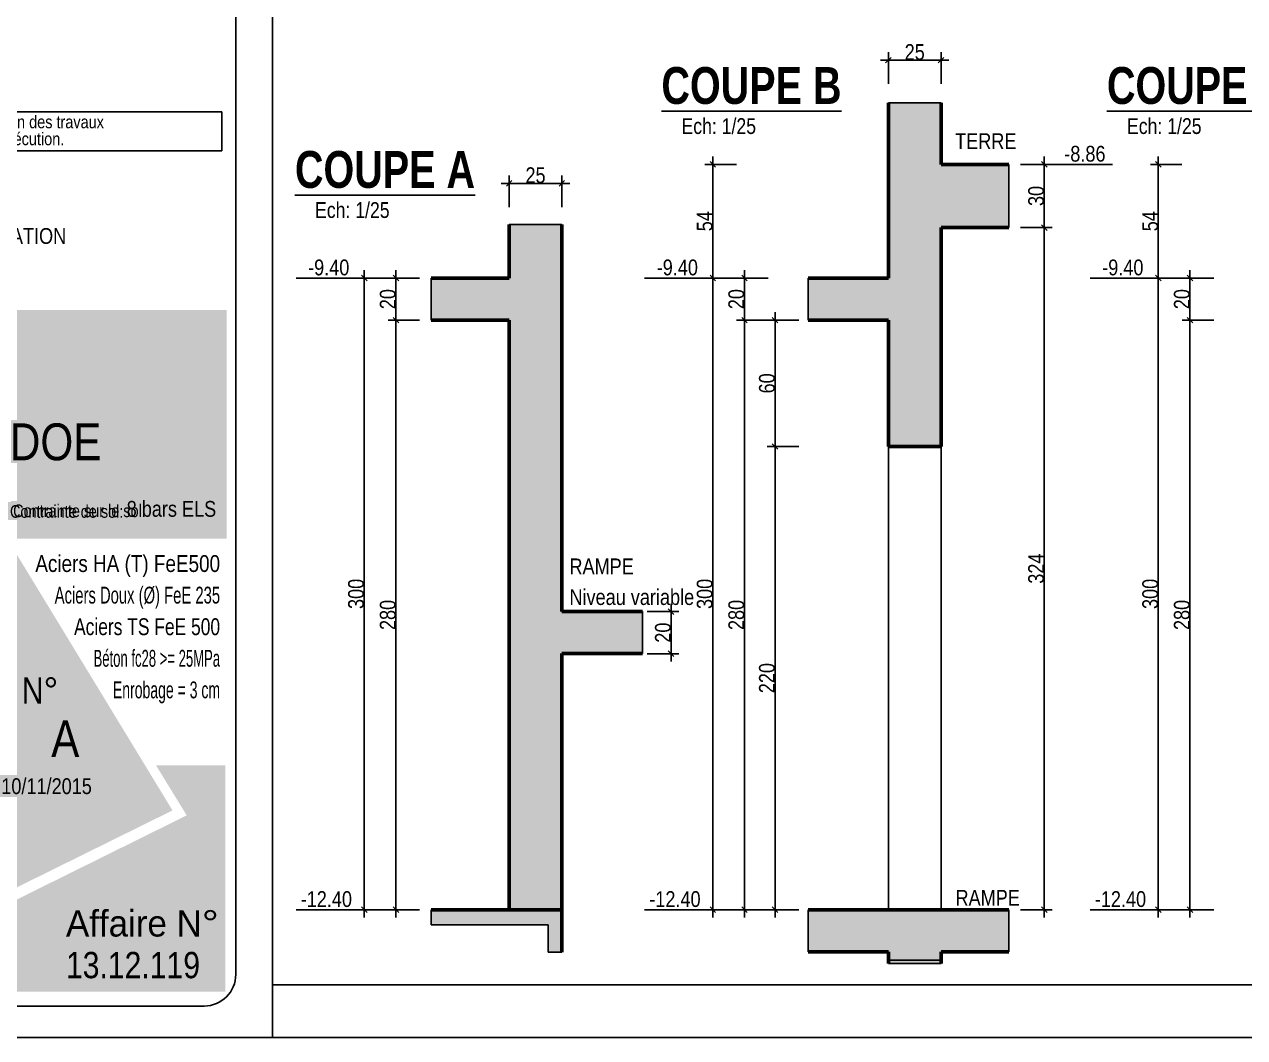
# Model space of a CAD drawing. Header units: millimetres. Extents: x 0 to 22237, y -21919 to -17719.
# Drawn here: x 12364 to 13523, y -21919 to -20957 of the extents above; entities that cross this region are included whole.
import ezdxf
from ezdxf.enums import TextEntityAlignment as Align

# ---------------------------------------------------------------- set-up
doc = ezdxf.new("R2010")
doc.units = ezdxf.units.MM
for name, color, linetype in [('01-Cad  2', 1, 'Continuous'), ('01-cartouche', 7, 'Continuous'), ('01-cartouche-cage A', 7, 'Continuous'), ('01_cote_gen', 4, 'Continuous'), ('01_linteaux', 2, 'Continuous'), ('01_poch_BN', 9, 'Continuous'), ('01_poch_murs', 253, 'Continuous'), ('01_texte', 230, 'Continuous'), ('AA_COTES', 2, 'Continuous')]:
    doc.layers.add(name, color=color, linetype=linetype)
doc.layers.add('01_murs_coup', color=5, linetype='Continuous', lineweight=60)
doc.styles.add('ARIAL NA', font='ARIALN.TTF')
doc.styles.add('cartouche', font='ARIALN.TTF', dxfattribs={"width": 0.01})
doc.styles.add('impact', font='impact.ttf')
doc.styles.add('MATTE_TXT', font='arial.ttf')
doc.styles.add('STYLE2', font='ARIALN.TTF')
doc.styles.add('stylemattecart', font='ARIALN.TTF')
doc.dimstyles.new('JB25', dxfattribs={"dimscale": 0.1, "dimtxt": 150, "dimasz": 15, "dimexe": 0.1, "dimexo": 0.1, "dimgap": 0.09, "dimtad": 1, "dimdec": 1, "dimlfac": 0.5, "dimdsep": 46, "dimtxsty": 'STYLE2', "dimblk1": 'BOND_G', "dimblk2": 'BOND_D', "dimsah": 1, "dimcen": 1.5, "dimdle": 0.01, "dimse1": 1, "dimse2": 1, "dimclrd": 4, "dimclre": 2, "dimclrt": 6, "dimazin": 2, "dimtfac": 2.333333, "dimtdec": 1, "dimtix": 1, "dimtmove": 2, "dimatfit": 3, "dimldrblk": 'BOND_G', "dimfxl": 1, "dimtolj": 1, "dimtzin": 0, "dimarcsym": 0})

# ---------------------------------------------------------------- blocks, each defined once
blk = doc.blocks.new('cartstruc')
at = {"layer": '01-cartouche-cage A', "linetype": 'Continuous'}
h = blk.add_hatch(color=9, dxfattribs=at)
h.dxf.hatch_style = 2
h.paths.add_polyline_path([(-43.6, 691.3), (-1004.8, 691.3), (-1004.8, 473.8), (-347.3, 473.8), (-347.3, 644.1), (-242.5, 473.8), (-43.6, 473.8)])
h.paths.add_polyline_path([(-951, 670.1), (-407.9, 670.1), (-407.9, 498.5), (-951, 498.5)], flags=24)
h.paths.add_polyline_path([(-223.9, 590.8), (-105, 590.8), (-105, 608.8), (-223.9, 608.8)], flags=24)
h.paths.add_polyline_path([(-224.7, 609.7), (-105.7, 609.7), (-105.7, 627.7), (-224.7, 627.7)], flags=24)
h.paths.add_polyline_path([(-226.3, 624.9), (-64.8, 624.9), (-64.8, 652.4), (-226.3, 652.4)], flags=24)
h.paths.add_polyline_path([(-226.3, 646.9), (-85, 646.9), (-85, 674.3), (-226.3, 674.3)], flags=24)
h = blk.add_hatch(color=1, dxfattribs=at)
h.dxf.hatch_style = 2
h.paths.add_polyline_path([(-338.4, 615.7), (-338.4, 95.5), (-95.1, 215.8)])
h.paths.add_polyline_path([(-318.9, 264.4), (-190.8, 265.4), (-191.1, 303.5), (-319.2, 302.5)], flags=24)
h.paths.add_polyline_path([(-326.5, 202.5), (-70.2, 203.9), (-70.5, 265.1), (-326.9, 263.8)], flags=9)
h = blk.add_hatch(color=8, dxfattribs=at)
h.dxf.hatch_style = 2
h.paths.add_polyline_path([(-45, 258.5), (-110.7, 258.5), (-81.6, 211.1), (-347.1, 79.6), (-347.1, 258.5), (-1003.4, 258.5), (-1003.4, 43.7), (-45, 43.7)])
h.paths.add_polyline_path([(-202.1, 89.1), (-60, 89.1), (-60, 127.9), (-202.1, 127.9)], flags=24)
h.paths.add_polyline_path([(-999.3, 201), (-637.8, 201), (-637.8, 47), (-999.3, 47)], flags=24)
h.paths.add_polyline_path([(-978.3, 193.3), (-435, 193.3), (-435, 254.8), (-978.3, 254.8)], flags=24)
h.paths.add_polyline_path([(-559.9, 135.5), (-504.8, 135.5), (-504.8, 166.4), (-559.9, 166.4)], flags=24)
h.paths.add_polyline_path([(-203.2, 50.3), (-56.6, 50.3), (-56.6, 88.6), (-203.2, 88.6)], flags=24)
h.paths.add_polyline_path([(-457.1, 55), (-402.4, 55), (-402.4, 85.9), (-457.1, 85.9)], flags=24)
h.paths.add_polyline_path([(-458.8, 92.7), (-404.1, 92.7), (-404.1, 123.6), (-458.8, 123.6)], flags=24)
h.paths.add_polyline_path([(-557.8, 55.3), (-498.9, 55.3), (-498.9, 86.2), (-557.8, 86.2)], flags=24)
h.paths.add_polyline_path([(-550.6, 93.7), (-498.3, 93.7), (-498.3, 124.6), (-550.6, 124.6)], flags=24)
h.paths.add_polyline_path([(-459.9, 172.5), (-408.3, 172.5), (-408.3, 203.4), (-459.9, 203.4)], flags=24)
h.paths.add_polyline_path([(-547.6, 175), (-500.7, 175), (-500.7, 205.9), (-547.6, 205.9)], flags=24)
h.paths.add_polyline_path([(-562.3, 213.8), (-499.3, 213.8), (-499.3, 244.7), (-562.3, 244.7)], flags=8)
h.paths.add_polyline_path([(-458.6, 213), (-411.3, 213), (-411.3, 243.9), (-458.6, 243.9)], flags=24)
h.paths.add_polyline_path([(-457.7, 133.4), (-405.4, 133.4), (-405.4, 164.4), (-457.7, 164.4)], flags=24)
for p, q in [((0, 1485), (-1050, 1485)), ((-1050, 1485), (-1050, 0)), ((0, 0), (0, 1485)), ((-1050, 0), (0, 0))]:
    blk.add_line(p, q, dxfattribs=at)
at = {"layer": '01-cartouche-cage A', "color": 7, "linetype": 'Continuous'}
for p, q in [((-985, 1452), (-65, 1452)), ((-1015, 60), (-1015, 1422)), ((-35, 1422), (-35, 292.1)), ((-35, 292.1), (-35, 60)), ((-65, 30), (-985, 30))]:
    blk.add_line(p, q, dxfattribs=at)
at = {"layer": '01-cartouche-cage A', "color": 7}
for p, q in [((-1002.2, 879.3), (-48.1, 879.3)), ((-1002.2, 842.3), (-1002.2, 879.3)), ((-48.1, 879.3), (-48.1, 842.3)), ((-48.1, 842.3), (-1002.2, 842.3))]:
    blk.add_line(p, q, dxfattribs=at)
at = {"layer": '01-cartouche-cage A', "color": 8}
for p, q in [((-914.7, 466.6), (-914.7, 263.2)), ((-809.1, 466.6), (-809.1, 263.2)), ((-1003.6, 442.3), (-351, 442.3)), ((-1003.6, 414.4), (-351, 414.4)), ((-1003.6, 383.3), (-351, 383.3)), ((-1003.6, 352.2), (-351, 352.2)), ((-1003.6, 321.1), (-351, 321.1)), ((-1003.6, 290), (-351, 290))]:
    blk.add_line(p, q, dxfattribs=at)
at = {"layer": '01-cartouche-cage A', "color": 7, "linetype": 'Continuous'}
for centre, start, end in [((-985, 1422), 90, 180), ((-65, 1422), 0, 90), ((-985, 60), 180, 270), ((-65, 60), 270, 0)]:
    blk.add_arc(centre, 30, start, end, dxfattribs=at)
at = {"layer": '01-cartouche-cage A', "color": 7, "style": 'stylemattecart'}
for s, p in [('Les entreprises réalisant les travaux devront tenir compte des derniers plans architecte lors de la réalisation des travaux', (-525.1, 869.8)), ("Les plans du be MATTE ne doivent servir qu'au corps d'état concerné et doivent être des plans d'exécution.", (-525.1, 853.7))]:
    blk.add_text(s, height=12, dxfattribs=at).set_placement(p, align=Align.MIDDLE_CENTER)
at = {"layer": '01-cartouche-cage A', "color": 8, "style": 'cartouche'}
for s, p in [('ARCHITECTE(S):', (-1002.2, 807.7)), ('MO DELEGUE:', (-525.1, 807.7)), ('BET STRUCTURE:', (-1002.2, 780.9)), ('MOE:', (-525.1, 780.9)), ('BET FLUIDES:', (-1002.2, 753.9)), ('CSPS:', (-525.1, 753.9)), ('ECONOMISTE:', (-1002.2, 727.1)), ('OPC:', (-525.1, 727.1)), ('BUREAU DE CONTROLE:', (-1002.2, 700.3)), ('ENTREPRISE(S):', (-525.1, 700.3))]:
    blk.add_text(s, height=12, dxfattribs=at).set_placement(p)
at = {"layer": '01-cartouche-cage A', "color": 7, "style": 'stylemattecart'}
for s, height, p in [('Contrainte de sol:', 12, (-249.5, 493.8)), ('Contrainte sur le sol:', 12, (-246.5, 494.4)), ('Dessiné par :', 15, (-558.6, 137)), ('119 BOULEVARD STALINGRAD 69100 VILLEURBANNE', 12, (-995.8, 103.8)), ('Contrôlé par :', 15, (-558.6, 108.9)), ('Echelle         :', 15, (-558.6, 80.8)), ('Tél. 04 72 44  02 87  Fax 04 72 44 26 59', 12, (-942.6, 78.4)), ('E-mail : bet@matte.fr', 12, (-884.2, 55.6))]:
    blk.add_text(s, height=height, dxfattribs=at).set_placement(p)
for s, height, width, p, p2 in [('INDICE', 16, 0.941138, (-988.7, 451.3), (-930.3, 451.3)), ('DATE', 16, 0.922192, (-883.4, 452), (-838.3, 452)), ('MODIFICATIONS', 16, 0.943218, (-674.7, 452.8), (-537.3, 452.8)), ('Aciers HA (T) FeE500', 16, 0.978863, (-225.4, 442.3), (-49.9, 442.3)), ('Aciers Doux (Ø) FeE 235', 16, 0.76709, (-207, 412.3), (-49.9, 412.3)), ('Aciers TS FeE 500', 16, 0.901377, (-188.6, 382.3), (-49.9, 382.3)), ('Béton fc28 >= 25MPa', 16, 0.678142, (-170.1, 352.3), (-49.9, 352.3)), ('Enrobage = 3 cm', 16, 0.726904, (-151.7, 322.3), (-49.9, 322.3)), ('Affaire N°', 25, 1.15762, (-196.3, 96), (-51.1, 96))]:
    blk.add_text(s, height=height, dxfattribs=dict(at, width=width)).set_placement(p, p2, align=Align.FIT)
at = {"layer": '01-cartouche-cage A', "color": 255, "style": 'stylemattecart'}
for s, height, p in [('PLAN N°', 25, (-321, 317.2)), ('DATE :', 15, (-321, 231.2)), ("BUREAU D'ÉTUDES", 20, (-926.6, 170.9)), ('STRUCTURES ET FLUIDES', 20, (-966.1, 137.2))]:
    blk.add_text(s, height=height, dxfattribs=at).set_placement(p)
at = {"layer": '01-cartouche-cage A', "color": 255, "style": 'stylemattecart', "width": 1.812358}
blk.add_text('MATTÉ', height=41, dxfattribs=at).set_placement((-968, 203.6), (-679.6, 203.6), align=Align.FIT)
at = {"layer": '01-cartouche-cage A', "color": 7, "style": 'stylemattecart'}
for tag, height, p in [('NOMCLIENT', 30, (-525, 1399.6)), ('ADRESSE1CLIENT', 25, (-525, 1326.7)), ('ADRESSE2CLIENT', 25, (-525, 1283.9)), ('NOMAFFAIRE1', 45, (-525.1, 1189.8)), ('NOMAFFAIRE2', 45, (-525.1, 1110.4)), ('NOMAFFAIRE3', 45, (-525.1, 1031.7)), ('ADRESSE1AFFAIRE', 20, (-525.1, 943.3)), ('ADRESSE2AFFAIRE', 20, (-525.1, 909.2)), ('INDICE-A', 15, (-959.1, 428.4)), ('DATE-A', 15, (-861.9, 428.4)), ('INDICE-B', 15, (-959.1, 400.5)), ('DATE-B', 15, (-861.9, 400.5)), ('INDICE-C', 15, (-959.1, 369.4)), ('DATE-C', 15, (-861.9, 369.4)), ('INDICE-D', 15, (-959.1, 338.3)), ('DATE-D', 15, (-861.9, 338.3)), ('INDICE-E', 15, (-959.1, 307.2)), ('DATE-E', 15, (-861.9, 307.2)), ('INDICE-F', 15, (-959.1, 276.1)), ('DATE-F', 15, (-861.9, 276.1))]:
    blk.add_attdef(tag, text='', height=height, dxfattribs=at).set_placement(p, align=Align.MIDDLE_CENTER)
for tag, height, p in [('NOMARCHI', 15, (-831.1, 803.3)), ('MODEL', 15, (-408.9, 803.3)), ('BETSTRUCTURE', 15, (-831.1, 776.5)), ('MOE', 15, (-408.9, 776.5)), ('BETFLUIDES', 15, (-831.1, 749.5)), ('CSPS', 15, (-408.9, 749.5)), ('ECONOMISTE', 15, (-831.1, 722.7)), ('OPC', 15, (-408.9, 722.7)), ('BDC', 15, (-831.1, 695.9)), ('NOMENTREPRISE', 15, (-408.9, 695.9)), ('NUMBAT', 27, (-249.5, 614.7)), ('PHASE', 35, (-249.5, 537.9)), ('CONT-SOL', 12, (-138.6, 490.2)), ('NOMDESS', 15, (-451.8, 132.3)), ('NOMING', 15, (-451.8, 104.3)), ('ECH', 15, (-451.8, 76.3)), ('NUMAFF', 25, (-196.3, 48.9))]:
    blk.add_attdef(tag, text='', height=height, dxfattribs=at).set_placement(p, align=Align.BOTTOM_LEFT)
at = {"layer": '01-cartouche-cage A', "color": 7, "style": 'stylemattecart', "width": 0.8}
for tag, p in [('TITRTEPLAN1', (-677.3, 664.6)), ('TITRTEPLAN2', (-677.3, 610.2)), ('TITRTEPLAN3', (-677.3, 556)), ('TITRTEPLAN4', (-677.3, 501.4))]:
    blk.add_attdef(tag, text='', height=33, dxfattribs=at).set_placement(p, align=Align.MIDDLE_CENTER)
at = {"layer": '01-cartouche-cage A', "color": 7, "style": 'stylemattecart'}
for tag, p in [('MODIF-A', (-802.6, 428.4)), ('MODIF-B', (-802.6, 400.5)), ('MODIF-C', (-802.6, 369.4)), ('MODIF-D', (-802.6, 338.3)), ('MODIF-E', (-802.6, 307.2)), ('MODIF-F', (-802.6, 276.1))]:
    blk.add_attdef(tag, text='', height=15, dxfattribs=at).set_placement(p, align=Align.MIDDLE_LEFT)
at = {"layer": '01-cartouche-cage A', "color": 255, "style": 'stylemattecart'}
for tag, height, p in [('N°P', 35, (-321, 256)), ('IP', 35, (-210.3, 256)), ('DATEPLAN', 15, (-257.7, 226.8))]:
    blk.add_attdef(tag, text='', height=height, dxfattribs=at).set_placement(p, align=Align.BOTTOM_LEFT)
blk = doc.blocks.new('BOND_G')
at = {"layer": 'AA_COTES', "color": 0}
for p, q in [((0, -5), (0, 15)), ((5, 0), (-5, 0)), ((1.77, 1.77), (-1.77, -1.77))]:
    blk.add_line(p, q, dxfattribs=at)
blk = doc.blocks.new('BOND_D')
at = {"layer": 'AA_COTES', "color": 0}
for p, q in [((5, 0), (-5, 0)), ((-1.77, -1.77), (1.77, 1.77)), ((0, 5), (0, -15))]:
    blk.add_line(p, q, dxfattribs=at)
blk = doc.blocks.new('*D2903')
at = {"layer": '01_cote_gen', "color": 4, "lineweight": -2, "transparency": 16777216}
blk.add_line((12717.3, -21796), (12717.3, -21239), dxfattribs=at)
at = {"layer": 'Defpoints', "color": 0, "transparency": 16777216}
for p in [(12717.3, -21237.5), (12750.7, -21237.5), (12750.7, -21797.5)]:
    blk.add_point(p, dxfattribs=at)
at = {"layer": '01_cote_gen', "color": 4, "lineweight": -2, "transparency": 16777216, "xscale": 1.5, "yscale": 1.5, "zscale": 1.5}
for name, p, rotation in [('BOND_D', (12717.3, -21237.5), 90), ('BOND_G', (12717.3, -21797.5), 270)]:
    blk.add_blockref(name, p, dxfattribs=dict(at, rotation=rotation))
at = {"layer": '01_cote_gen', "color": 6, "transparency": 16777216, "insert": (12709.6, -21517.5), "char_height": 15, "attachment_point": 5, "rotation": 90, "style": 'STYLE2'}
blk.add_mtext('\\A1;280', dxfattribs=at)
blk = doc.blocks.new('*D2904')
at = {"layer": '01_cote_gen', "color": 4, "lineweight": -2, "transparency": 16777216}
blk.add_line((12717.3, -21236), (12717.3, -21199), dxfattribs=at)
at = {"layer": 'Defpoints', "color": 0, "transparency": 16777216}
for p in [(12717.3, -21197.5), (12787.8, -21197.5), (12787.8, -21237.5)]:
    blk.add_point(p, dxfattribs=at)
at = {"layer": '01_cote_gen', "color": 4, "lineweight": -2, "transparency": 16777216, "xscale": 1.5, "yscale": 1.5, "zscale": 1.5}
for name, p, rotation in [('BOND_D', (12717.3, -21197.5), 90), ('BOND_G', (12717.3, -21237.5), 270)]:
    blk.add_blockref(name, p, dxfattribs=dict(at, rotation=rotation))
at = {"layer": '01_cote_gen', "color": 6, "transparency": 16777216, "insert": (12709.6, -21217.5), "char_height": 15, "attachment_point": 5, "rotation": 90, "style": 'STYLE2'}
blk.add_mtext('\\A1;20', dxfattribs=at)
blk = doc.blocks.new('*D2905')
at = {"layer": '01_cote_gen', "color": 4, "lineweight": -2, "transparency": 16777216}
blk.add_line((12687.2, -21796), (12687.2, -21199), dxfattribs=at)
at = {"layer": 'Defpoints', "color": 0, "transparency": 16777216}
for p in [(12687.2, -21197.5), (12739.8, -21197.5), (12739.8, -21797.5)]:
    blk.add_point(p, dxfattribs=at)
at = {"layer": '01_cote_gen', "color": 4, "lineweight": -2, "transparency": 16777216, "xscale": 1.5, "yscale": 1.5, "zscale": 1.5}
for name, p, rotation in [('BOND_D', (12687.2, -21197.5), 90), ('BOND_G', (12687.2, -21797.5), 270)]:
    blk.add_blockref(name, p, dxfattribs=dict(at, rotation=rotation))
at = {"layer": '01_cote_gen', "color": 6, "transparency": 16777216, "insert": (12679.5, -21497.5), "char_height": 15, "attachment_point": 5, "rotation": 90, "style": 'STYLE2'}
blk.add_mtext('\\A1;300', dxfattribs=at)
blk = doc.blocks.new('*D2906')
at = {"layer": '01_cote_gen', "color": 4, "lineweight": -2, "transparency": 16777216}
blk.add_line((12978.6, -21515.8), (12978.6, -21552.8), dxfattribs=at)
at = {"layer": 'Defpoints', "color": 0, "transparency": 16777216}
for p in [(12951.6, -21514.3), (12951.6, -21554.3), (12978.6, -21554.3)]:
    blk.add_point(p, dxfattribs=at)
at = {"layer": '01_cote_gen', "color": 4, "lineweight": -2, "transparency": 16777216, "xscale": 1.5, "yscale": 1.5, "zscale": 1.5}
for name, p, rotation in [('BOND_G', (12978.6, -21514.3), 90), ('BOND_D', (12978.6, -21554.3), 270)]:
    blk.add_blockref(name, p, dxfattribs=dict(at, rotation=rotation))
at = {"layer": '01_cote_gen', "color": 6, "transparency": 16777216, "insert": (12971, -21534.3), "char_height": 15, "attachment_point": 5, "rotation": 90, "style": 'STYLE2'}
blk.add_mtext('\\A1;20', dxfattribs=at)
blk = doc.blocks.new('*D2908')
at = {"layer": '01_cote_gen', "color": 4, "lineweight": -2, "transparency": 16777216}
blk.add_line((13048.4, -21796), (13048.4, -21239), dxfattribs=at)
at = {"layer": 'Defpoints', "color": 0, "transparency": 16777216}
for p in [(13048.4, -21237.5), (13081.9, -21237.5), (13081.9, -21797.5)]:
    blk.add_point(p, dxfattribs=at)
at = {"layer": '01_cote_gen', "color": 4, "lineweight": -2, "transparency": 16777216, "xscale": 1.5, "yscale": 1.5, "zscale": 1.5}
for name, p, rotation in [('BOND_D', (13048.4, -21237.5), 90), ('BOND_G', (13048.4, -21797.5), 270)]:
    blk.add_blockref(name, p, dxfattribs=dict(at, rotation=rotation))
at = {"layer": '01_cote_gen', "color": 6, "transparency": 16777216, "insert": (13040.7, -21517.5), "char_height": 15, "attachment_point": 5, "rotation": 90, "style": 'STYLE2'}
blk.add_mtext('\\A1;280', dxfattribs=at)
blk = doc.blocks.new('*D2909')
at = {"layer": '01_cote_gen', "color": 4, "lineweight": -2, "transparency": 16777216}
blk.add_line((13048.4, -21236), (13048.4, -21199), dxfattribs=at)
at = {"layer": 'Defpoints', "color": 0, "transparency": 16777216}
for p in [(13048.4, -21197.5), (13118.9, -21197.5), (13118.9, -21237.5)]:
    blk.add_point(p, dxfattribs=at)
at = {"layer": '01_cote_gen', "color": 4, "lineweight": -2, "transparency": 16777216, "xscale": 1.5, "yscale": 1.5, "zscale": 1.5}
for name, p, rotation in [('BOND_D', (13048.4, -21197.5), 90), ('BOND_G', (13048.4, -21237.5), 270)]:
    blk.add_blockref(name, p, dxfattribs=dict(at, rotation=rotation))
at = {"layer": '01_cote_gen', "color": 6, "transparency": 16777216, "insert": (13040.7, -21217.5), "char_height": 15, "attachment_point": 5, "rotation": 90, "style": 'STYLE2'}
blk.add_mtext('\\A1;20', dxfattribs=at)
blk = doc.blocks.new('*D2907')
at = {"layer": '01_cote_gen', "color": 4, "lineweight": -2, "transparency": 16777216}
blk.add_line((13018.3, -21796), (13018.3, -21199), dxfattribs=at)
at = {"layer": 'Defpoints', "color": 0, "transparency": 16777216}
for p in [(13018.3, -21197.5), (13070.9, -21197.5), (13070.9, -21797.5)]:
    blk.add_point(p, dxfattribs=at)
at = {"layer": '01_cote_gen', "color": 4, "lineweight": -2, "transparency": 16777216, "xscale": 1.5, "yscale": 1.5, "zscale": 1.5}
for name, p, rotation in [('BOND_D', (13018.3, -21197.5), 90), ('BOND_G', (13018.3, -21797.5), 270)]:
    blk.add_blockref(name, p, dxfattribs=dict(at, rotation=rotation))
at = {"layer": '01_cote_gen', "color": 6, "transparency": 16777216, "insert": (13010.7, -21497.5), "char_height": 15, "attachment_point": 5, "rotation": 90, "style": 'STYLE2'}
blk.add_mtext('\\A1;300', dxfattribs=at)
blk = doc.blocks.new('*D2910')
at = {"layer": '01_cote_gen', "color": 4, "lineweight": -2, "transparency": 16777216}
blk.add_line((12826.4, -21107.6), (12873.4, -21107.6), dxfattribs=at)
at = {"layer": 'Defpoints', "color": 0, "transparency": 16777216}
for p in [(12874.9, -21107.6), (12824.9, -21146.7), (12874.9, -21146.7)]:
    blk.add_point(p, dxfattribs=at)
at = {"layer": '01_cote_gen', "color": 4, "lineweight": -2, "transparency": 16777216, "xscale": 1.5, "yscale": 1.5, "zscale": 1.5, "rotation": 180}
blk.add_blockref('BOND_G', (12824.9, -21107.6), dxfattribs=at)
at = {"layer": '01_cote_gen', "color": 4, "lineweight": -2, "transparency": 16777216, "xscale": 1.5, "yscale": 1.5, "zscale": 1.5}
blk.add_blockref('BOND_D', (12874.9, -21107.6), dxfattribs=at)
at = {"layer": '01_cote_gen', "color": 6, "transparency": 16777216, "insert": (12849.9, -21099.9), "char_height": 15, "attachment_point": 5, "style": 'STYLE2'}
blk.add_mtext('\\A1;25', dxfattribs=at)
blk = doc.blocks.new('*D2911')
at = {"layer": '01_cote_gen', "color": 4, "lineweight": -2, "transparency": 16777216}
blk.add_line((13186.6, -20990.5), (13233.6, -20990.5), dxfattribs=at)
at = {"layer": 'Defpoints', "color": 0, "transparency": 16777216}
for p in [(13235.1, -20990.5), (13185.1, -21030.9, 10), (13235.1, -21030.9, 10)]:
    blk.add_point(p, dxfattribs=at)
at = {"layer": '01_cote_gen', "color": 4, "lineweight": -2, "transparency": 16777216, "xscale": 1.5, "yscale": 1.5, "zscale": 1.5, "rotation": 180}
blk.add_blockref('BOND_G', (13185.1, -20990.5), dxfattribs=at)
at = {"layer": '01_cote_gen', "color": 4, "lineweight": -2, "transparency": 16777216, "xscale": 1.5, "yscale": 1.5, "zscale": 1.5}
blk.add_blockref('BOND_D', (13235.1, -20990.5), dxfattribs=at)
at = {"layer": '01_cote_gen', "color": 6, "transparency": 16777216, "insert": (13210.1, -20982.9), "char_height": 15, "attachment_point": 5, "style": 'STYLE2'}
blk.add_mtext('\\A1;25', dxfattribs=at)
blk = doc.blocks.new('*D2912')
at = {"layer": '01_cote_gen', "color": 4, "lineweight": -2, "transparency": 16777216}
blk.add_line((13333.2, -21091), (13333.2, -21148), dxfattribs=at)
at = {"layer": 'Defpoints', "color": 0, "transparency": 16777216}
for p in [(13299.4, -21089.5, 10), (13267.2, -21149.5, 10), (13333.2, -21149.5)]:
    blk.add_point(p, dxfattribs=at)
at = {"layer": '01_cote_gen', "color": 4, "lineweight": -2, "transparency": 16777216, "xscale": 1.5, "yscale": 1.5, "zscale": 1.5}
for name, p, rotation in [('BOND_G', (13333.2, -21089.5), 90), ('BOND_D', (13333.2, -21149.5), 270)]:
    blk.add_blockref(name, p, dxfattribs=dict(at, rotation=rotation))
at = {"layer": '01_cote_gen', "color": 6, "transparency": 16777216, "insert": (13325.5, -21119.5), "char_height": 15, "attachment_point": 5, "rotation": 90, "style": 'STYLE2'}
blk.add_mtext('\\A1;30', dxfattribs=at)
blk = doc.blocks.new('*D2913')
at = {"layer": '01_cote_gen', "color": 4, "lineweight": -2, "transparency": 16777216}
blk.add_line((13333.2, -21151), (13333.2, -21796), dxfattribs=at)
at = {"layer": 'Defpoints', "color": 0, "transparency": 16777216}
for p in [(13278.5, -21149.5, 10), (13287.2, -21797.5, 10), (13333.2, -21797.5)]:
    blk.add_point(p, dxfattribs=at)
at = {"layer": '01_cote_gen', "color": 4, "lineweight": -2, "transparency": 16777216, "xscale": 1.5, "yscale": 1.5, "zscale": 1.5}
for name, p, rotation in [('BOND_G', (13333.2, -21149.5), 90), ('BOND_D', (13333.2, -21797.5), 270)]:
    blk.add_blockref(name, p, dxfattribs=dict(at, rotation=rotation))
at = {"layer": '01_cote_gen', "color": 6, "transparency": 16777216, "insert": (13325.5, -21473.5), "char_height": 15, "attachment_point": 5, "rotation": 90, "style": 'STYLE2'}
blk.add_mtext('\\A1;324', dxfattribs=at)
blk = doc.blocks.new('*D2914')
at = {"layer": '01_cote_gen', "color": 4, "lineweight": -2, "transparency": 16777216}
blk.add_line((13077.5, -21796), (13077.5, -21359), dxfattribs=at)
at = {"layer": 'Defpoints', "color": 0, "transparency": 16777216}
for p in [(13077.5, -21357.5), (13185.1, -21357.5, 10), (13146.8, -21797.5, 10)]:
    blk.add_point(p, dxfattribs=at)
at = {"layer": '01_cote_gen', "color": 4, "lineweight": -2, "transparency": 16777216, "xscale": 1.5, "yscale": 1.5, "zscale": 1.5}
for name, p, rotation in [('BOND_D', (13077.5, -21357.5), 90), ('BOND_G', (13077.5, -21797.5), 270)]:
    blk.add_blockref(name, p, dxfattribs=dict(at, rotation=rotation))
at = {"layer": '01_cote_gen', "color": 6, "transparency": 16777216, "insert": (13069.8, -21577.5), "char_height": 15, "attachment_point": 5, "rotation": 90, "style": 'STYLE2'}
blk.add_mtext('\\A1;220', dxfattribs=at)
blk = doc.blocks.new('*D2915')
at = {"layer": '01_cote_gen', "color": 4, "lineweight": -2, "transparency": 16777216}
blk.add_line((13077.5, -21356), (13077.5, -21239), dxfattribs=at)
at = {"layer": 'Defpoints', "color": 0, "transparency": 16777216}
for p in [(13077.5, -21237.5), (13135.8, -21237.5, 10), (13100, -21357.5)]:
    blk.add_point(p, dxfattribs=at)
at = {"layer": '01_cote_gen', "color": 4, "lineweight": -2, "transparency": 16777216, "xscale": 1.5, "yscale": 1.5, "zscale": 1.5}
for name, p, rotation in [('BOND_D', (13077.5, -21237.5), 90), ('BOND_G', (13077.5, -21357.5), 270)]:
    blk.add_blockref(name, p, dxfattribs=dict(at, rotation=rotation))
at = {"layer": '01_cote_gen', "color": 6, "transparency": 16777216, "insert": (13069.8, -21297.5), "char_height": 15, "attachment_point": 5, "rotation": 90, "style": 'STYLE2'}
blk.add_mtext('\\A1;60', dxfattribs=at)
blk = doc.blocks.new('*D2916')
at = {"layer": '01_cote_gen', "color": 4, "lineweight": -2, "transparency": 16777216}
blk.add_line((13018.3, -21196), (13018.3, -21091), dxfattribs=at)
at = {"layer": 'Defpoints', "color": 0, "transparency": 16777216}
for p in [(13018.3, -21089.5), (13235.1, -21089.5, 10), (13185.1, -21197.5, 10)]:
    blk.add_point(p, dxfattribs=at)
at = {"layer": '01_cote_gen', "color": 4, "lineweight": -2, "transparency": 16777216, "xscale": 1.5, "yscale": 1.5, "zscale": 1.5}
for name, p, rotation in [('BOND_D', (13018.3, -21089.5), 90), ('BOND_G', (13018.3, -21197.5), 270)]:
    blk.add_blockref(name, p, dxfattribs=dict(at, rotation=rotation))
at = {"layer": '01_cote_gen', "color": 6, "transparency": 16777216, "insert": (13010.7, -21143.5), "char_height": 15, "attachment_point": 5, "rotation": 90, "style": 'STYLE2'}
blk.add_mtext('\\A1;54', dxfattribs=at)
blk = doc.blocks.new('*D2917')
at = {"layer": '01_cote_gen', "color": 4, "lineweight": -2, "transparency": 16777216}
blk.add_line((13471.6, -21796), (13471.6, -21239), dxfattribs=at)
at = {"layer": 'Defpoints', "color": 0, "transparency": 16777216}
for p in [(13471.6, -21237.5), (13505.1, -21237.5), (13505.1, -21797.5)]:
    blk.add_point(p, dxfattribs=at)
at = {"layer": '01_cote_gen', "color": 4, "lineweight": -2, "transparency": 16777216, "xscale": 1.5, "yscale": 1.5, "zscale": 1.5}
for name, p, rotation in [('BOND_D', (13471.6, -21237.5), 90), ('BOND_G', (13471.6, -21797.5), 270)]:
    blk.add_blockref(name, p, dxfattribs=dict(at, rotation=rotation))
at = {"layer": '01_cote_gen', "color": 6, "transparency": 16777216, "insert": (13463.9, -21517.5), "char_height": 15, "attachment_point": 5, "rotation": 90, "style": 'STYLE2'}
blk.add_mtext('\\A1;280', dxfattribs=at)
blk = doc.blocks.new('*D2918')
at = {"layer": '01_cote_gen', "color": 4, "lineweight": -2, "transparency": 16777216}
blk.add_line((13471.6, -21236), (13471.6, -21199), dxfattribs=at)
at = {"layer": 'Defpoints', "color": 0, "transparency": 16777216}
for p in [(13471.6, -21197.5), (13542.2, -21197.5), (13542.2, -21237.5)]:
    blk.add_point(p, dxfattribs=at)
at = {"layer": '01_cote_gen', "color": 4, "lineweight": -2, "transparency": 16777216, "xscale": 1.5, "yscale": 1.5, "zscale": 1.5}
for name, p, rotation in [('BOND_D', (13471.6, -21197.5), 90), ('BOND_G', (13471.6, -21237.5), 270)]:
    blk.add_blockref(name, p, dxfattribs=dict(at, rotation=rotation))
at = {"layer": '01_cote_gen', "color": 6, "transparency": 16777216, "insert": (13463.9, -21217.5), "char_height": 15, "attachment_point": 5, "rotation": 90, "style": 'STYLE2'}
blk.add_mtext('\\A1;20', dxfattribs=at)
blk = doc.blocks.new('*D2919')
at = {"layer": '01_cote_gen', "color": 4, "lineweight": -2, "transparency": 16777216}
blk.add_line((13441.5, -21796), (13441.5, -21199), dxfattribs=at)
at = {"layer": 'Defpoints', "color": 0, "transparency": 16777216}
for p in [(13441.5, -21197.5), (13494.1, -21197.5), (13494.1, -21797.5)]:
    blk.add_point(p, dxfattribs=at)
at = {"layer": '01_cote_gen', "color": 4, "lineweight": -2, "transparency": 16777216, "xscale": 1.5, "yscale": 1.5, "zscale": 1.5}
for name, p, rotation in [('BOND_D', (13441.5, -21197.5), 90), ('BOND_G', (13441.5, -21797.5), 270)]:
    blk.add_blockref(name, p, dxfattribs=dict(at, rotation=rotation))
at = {"layer": '01_cote_gen', "color": 6, "transparency": 16777216, "insert": (13433.9, -21497.5), "char_height": 15, "attachment_point": 5, "rotation": 90, "style": 'STYLE2'}
blk.add_mtext('\\A1;300', dxfattribs=at)
blk = doc.blocks.new('*D2922')
at = {"layer": '01_cote_gen', "color": 4, "lineweight": -2, "transparency": 16777216}
blk.add_line((13441.5, -21196), (13441.5, -21091), dxfattribs=at)
at = {"layer": 'Defpoints', "color": 0, "transparency": 16777216}
for p in [(13441.5, -21089.5), (13658.3, -21089.5, 10), (13608.3, -21197.5, 10)]:
    blk.add_point(p, dxfattribs=at)
at = {"layer": '01_cote_gen', "color": 4, "lineweight": -2, "transparency": 16777216, "xscale": 1.5, "yscale": 1.5, "zscale": 1.5}
for name, p, rotation in [('BOND_D', (13441.5, -21089.5), 90), ('BOND_G', (13441.5, -21197.5), 270)]:
    blk.add_blockref(name, p, dxfattribs=dict(at, rotation=rotation))
at = {"layer": '01_cote_gen', "color": 6, "transparency": 16777216, "insert": (13433.9, -21143.5), "char_height": 15, "attachment_point": 5, "rotation": 90, "style": 'STYLE2'}
blk.add_mtext('\\A1;54', dxfattribs=at)

msp = doc.modelspace()

# ---------------------------------------------------------------- hatches: boundary and pattern name
at = {"layer": '01_poch_BN', "ltscale": 0.1}
h = msp.add_hatch(color=256, dxfattribs=at)
h.dxf.hatch_style = 1
h.paths.add_polyline_path([(13235.1, -21149.5), (13299.36, -21149.5), (13299.36, -21089.5), (13235.1, -21089.5), (13235.1, -21030.93), (13185.1, -21030.93), (13185.1, -21197.5), (13109.03, -21197.5), (13109.03, -21237.5), (13185.1, -21237.5), (13185.1, -21357.5), (13235.1, -21357.5)])
h = msp.add_hatch(color=256, dxfattribs=at)
h.dxf.hatch_style = 1
h.paths.add_polyline_path([(12951.59, -21514.26), (12874.89, -21514.26), (12874.89, -21146.74), (12824.89, -21146.74), (12824.89, -21197.5), (12750.71, -21197.5), (12750.71, -21237.5), (12824.89, -21237.5), (12824.89, -21797.5), (12874.89, -21797.5), (12874.89, -21554.26), (12951.59, -21554.26)])
h.paths.add_polyline_path([(12874.89, -21797.5), (12750.71, -21797.5), (12750.71, -21811.97), (12861.86, -21811.97), (12861.86, -21837.94), (12874.89, -21837.94)])
h = msp.add_hatch(color=256, dxfattribs=at)
h.dxf.hatch_style = 1
h.paths.add_polyline_path([(13299.36, -21797.5), (13235.1, -21797.5), (13109.03, -21797.5), (13109.03, -21837.5), (13185.1, -21837.5), (13185.1, -21848.5), (13235.1, -21848.5), (13235.1, -21837.5), (13299.36, -21837.5)])

# ---------------------------------------------------------------- linework, layer by layer
at = {"layer": '01-Cad  2'}
for p, q in [((21640.16, -21868.97), (12600.16, -21868.97)), ((21690.16, -21918.97), (12600.16, -21918.97))]:
    msp.add_line(p, q, dxfattribs=at)
at = {"layer": '01_cote_gen'}
for p, q in [((13185.1, -21030.93, 9.99), (13235.1, -21030.93, 9.99)), ((13299.36, -21089.5, 9.99), (13299.36, -21149.5, 9.99)), ((12824.89, -21146.74), (12874.89, -21146.74)), ((13299.36, -21797.5, 9.99), (13299.36, -21837.5, 9.99)), ((13185.1, -21845.51), (13235.1, -21845.51))]:
    msp.add_line(p, q, dxfattribs=at)
at = {"layer": '01_linteaux'}
for p, q in [((13185.1, -21357.5, 9.99), (13185.1, -21797.5, 9.99)), ((13235.1, -21357.5, 9.99), (13235.1, -21797.5, 9.99))]:
    msp.add_line(p, q, dxfattribs=at)
at = {"layer": '01_murs_coup'}
for p, q in [((13185.1, -21030.93, 9.99), (13185.1, -21197.5, 9.99)), ((13235.1, -21030.93, 9.99), (13235.1, -21089.5, 9.99)), ((13235.1, -21089.5, 9.99), (13235.1, -21030.93, 9.99)), ((13235.1, -21089.5, 9.99), (13299.36, -21089.5, 9.99)), ((12824.89, -21146.74), (12824.89, -21197.5)), ((12874.89, -21146.74), (12874.89, -21514.26)), ((13235.1, -21149.5, 9.99), (13235.1, -21357.5, 9.99)), ((13235.1, -21149.5, 9.99), (13299.36, -21149.5, 9.99)), ((12750.71, -21197.5), (12824.89, -21197.5)), ((13109.03, -21197.5, 9.99), (13185.1, -21197.5, 9.99)), ((12750.71, -21237.5), (12824.89, -21237.5)), ((12824.89, -21237.5), (12824.89, -21797.5)), ((13109.03, -21237.5, 9.99), (13185.1, -21237.5, 9.99)), ((13185.1, -21237.5, 9.99), (13185.1, -21357.5, 9.99)), ((13235.1, -21357.5, 9.99), (13185.1, -21357.5, 9.99)), ((12951.59, -21514.26), (12874.89, -21514.26)), ((12951.59, -21554.26), (12874.89, -21554.26)), ((12874.89, -21554.26), (12874.89, -21837.94)), ((12750.71, -21797.5), (12874.89, -21797.5)), ((13109.03, -21797.5, 9.99), (13235.1, -21797.5, 9.99)), ((13299.36, -21797.5, 9.99), (13235.1, -21797.5, 9.99)), ((13109.03, -21837.5, 9.99), (13185.1, -21837.5, 9.99)), ((13185.1, -21837.5), (13185.1, -21848.5)), ((13299.36, -21837.5, 9.99), (13235.1, -21837.5, 9.99)), ((13235.1, -21837.5), (13235.1, -21848.5))]:
    msp.add_line(p, q, dxfattribs=at)
at = {"layer": '01_poch_BN', "ltscale": 0.1}
for p, q in [((13185.1, -21030.93, 9.99), (13235.1, -21030.93, 9.99)), ((13299.36, -21089.5, 9.99), (13299.36, -21149.5, 9.99)), ((12824.89, -21146.74), (12874.89, -21146.74)), ((13299.36, -21797.5, 9.99), (13299.36, -21837.5, 9.99)), ((13185.1, -21848.5), (13235.1, -21848.5))]:
    msp.add_line(p, q, dxfattribs=at)
at = {"layer": '01_poch_BN'}
for p, q in [((12750.71, -21197.5), (12750.71, -21237.5)), ((13109.03, -21237.5, 9.99), (13109.03, -21197.5, 9.99)), ((12951.59, -21514.26), (12951.59, -21554.26)), ((12750.71, -21797.5), (12750.71, -21811.97)), ((13109.03, -21797.5, 9.99), (13109.03, -21837.5, 9.99)), ((12750.71, -21811.97), (12861.86, -21811.97)), ((12861.86, -21811.97), (12861.86, -21837.94)), ((12861.86, -21837.94), (12874.89, -21837.94))]:
    msp.add_line(p, q, dxfattribs=at)
at = {"layer": '01_poch_murs'}
for p, q in [((12750.71, -21197.5), (12750.71, -21237.5)), ((13109.03, -21197.5, 9.99), (13109.03, -21237.5, 9.99)), ((13109.03, -21797.5, 9.99), (13109.03, -21837.5, 9.99))]:
    msp.add_line(p, q, dxfattribs=at)
at = {"layer": '01_texte'}
for p, q in [((13397.97, -21089.5), (13340.69, -21089.5)), ((12679.68, -21197.5), (12622.4, -21197.5)), ((13010.83, -21197.5), (12953.55, -21197.5)), ((13434.04, -21197.5), (13376.76, -21197.5)), ((12679.68, -21797.5), (12622.4, -21797.5)), ((13010.83, -21797.5), (12953.55, -21797.5)), ((13434.04, -21797.5), (13376.76, -21797.5))]:
    msp.add_line(p, q, dxfattribs=at)

# ---------------------------------------------------------------- block references
at = {"layer": '01-cartouche'}
ref = msp.add_blockref('cartstruc', (12600.16, -21918.97), dxfattribs=at)
ref.add_attrib('NOMCLIENT', 'NOAHO', dxfattribs={"color": 7, "height": 30, "style": 'stylemattecart'}).set_placement((12075.15, -20519.36), align=Align.MIDDLE_CENTER)
ref.add_attrib('ADRESSE2CLIENT', 'Chemin de Fontanière - 69350 La Mulatière', dxfattribs={"layer": '01-cartouche-cage A', "color": 7, "height": 35, "style": 'stylemattecart'}).set_placement((12075.12, -20635.11), align=Align.MIDDLE_CENTER)
ref.add_attrib('NOMAFFAIRE1', 'Création de logements', dxfattribs={"layer": '01-cartouche-cage A', "color": 7, "height": 35, "style": 'stylemattecart'}).set_placement((12075.11, -20729.13), align=Align.MIDDLE_CENTER)
ref.add_attrib('NOMARCHI', 'ATELIER DE LA PASSERELLE', dxfattribs={"layer": '01-cartouche-cage A', "color": 7, "height": 15, "style": 'stylemattecart'}).set_placement((11769.03, -21115.67), align=Align.BOTTOM_LEFT)
ref.add_attrib('BETSTRUCTURE', 'MATTE SAS', dxfattribs={"layer": '01-cartouche-cage A', "color": 7, "height": 15, "style": 'stylemattecart'}).set_placement((11769.03, -21142.44), align=Align.BOTTOM_LEFT)
ref.add_attrib('BETFLUIDES', 'PRELEM', dxfattribs={"layer": '01-cartouche-cage A', "color": 7, "height": 15, "style": 'stylemattecart'}).set_placement((11769.03, -21169.5), align=Align.BOTTOM_LEFT)
ref.add_attrib('ECONOMISTE', 'EXECO', dxfattribs={"layer": '01-cartouche-cage A', "color": 7, "height": 15, "style": 'stylemattecart'}).set_placement((11769.03, -21196.27), align=Align.BOTTOM_LEFT)
ref.add_attrib('BDC', 'Bureau VERITAS', dxfattribs={"layer": '01-cartouche-cage A', "color": 7, "height": 15, "style": 'stylemattecart'}).set_placement((11769.03, -21223.04), align=Align.BOTTOM_LEFT)
ref.add_attrib('MOE', 'PSO Ingéniérie', dxfattribs={"layer": '01-cartouche-cage A', "color": 7, "height": 15, "style": 'stylemattecart'}).set_placement((12191.22, -21142.44), align=Align.BOTTOM_LEFT)
ref.add_attrib('CSPS', 'SUD EST COORDINATION', dxfattribs={"layer": '01-cartouche-cage A', "color": 7, "height": 15, "style": 'stylemattecart'}).set_placement((12191.22, -21169.5), align=Align.BOTTOM_LEFT)
ref.add_attrib('NOMENTREPRISE', 'Fontanel-pbc', dxfattribs={"layer": '01-cartouche-cage A', "color": 7, "height": 15, "style": 'stylemattecart'}).set_placement((12191.22, -21223.04), align=Align.BOTTOM_LEFT)
ref.add_attrib('TITRTEPLAN1', 'Bât: A', dxfattribs={"layer": '01-cartouche-cage A', "color": 7, "height": 33, "style": 'stylemattecart', "width": 0.8}).set_placement((11922.88, -21254.42), align=Align.MIDDLE_CENTER)
ref.add_attrib('TITRTEPLAN2', 'PLANCHER sur -4', dxfattribs={"layer": '01-cartouche-cage A', "color": 7, "height": 33, "style": 'stylemattecart', "width": 0.8}).set_placement((11922.88, -21308.81), align=Align.MIDDLE_CENTER)
ref.add_attrib('TITRTEPLAN3', 'Coffrage', dxfattribs={"layer": '01-cartouche-cage A', "color": 7, "height": 33, "style": 'stylemattecart', "width": 0.8}).set_placement((11922.88, -21362.97), align=Align.MIDDLE_CENTER)
ref.add_attrib('PHASE', 'DOE', dxfattribs={"layer": '01-cartouche-cage A', "color": 7, "height": 35, "style": 'stylemattecart'}).set_placement((12350.62, -21381.04), align=Align.BOTTOM_LEFT)
ref.add_attrib('CONT-SOL', '8 bars ELS', dxfattribs={"layer": '01-cartouche-cage A', "color": 7, "height": 15, "style": 'stylemattecart'}).set_placement((12461.54, -21428.74), align=Align.BOTTOM_LEFT)
ref.add_attrib('INDICE-A', 'A', dxfattribs={"layer": '01-cartouche-cage A', "color": 7, "height": 15, "style": 'stylemattecart'}).set_placement((11641.03, -21490.61), align=Align.MIDDLE_CENTER)
ref.add_attrib('DATE-A', '20/11/2015', dxfattribs={"layer": '01-cartouche-cage A', "color": 7, "height": 15, "style": 'stylemattecart'}).set_placement((11738.28, -21490.61), align=Align.MIDDLE_CENTER)
ref.add_attrib('MODIF-A', 'MISE A JOUR RELEVE et DEP', dxfattribs={"layer": '01-cartouche-cage A', "color": 7, "height": 15, "style": 'stylemattecart'}).set_placement((11797.53, -21490.61), align=Align.MIDDLE_LEFT)
ref.add_attrib('INDICE-B', 'B', dxfattribs={"layer": '01-cartouche-cage A', "color": 7, "height": 15, "style": 'stylemattecart'}).set_placement((11641.03, -21518.49), align=Align.MIDDLE_CENTER)
ref.add_attrib('INDICE-C', 'C', dxfattribs={"layer": '01-cartouche-cage A', "color": 7, "height": 15, "style": 'stylemattecart'}).set_placement((11641.03, -21549.6), align=Align.MIDDLE_CENTER)
ref.add_attrib('N°P', 'A14', dxfattribs={"layer": '01-cartouche-cage A', "color": 255, "height": 35, "style": 'stylemattecart'}).set_placement((12279.2, -21663.02), align=Align.BOTTOM_LEFT)
ref.add_attrib('IP', 'A', dxfattribs={"layer": '01-cartouche-cage A', "color": 255, "height": 35, "style": 'stylemattecart'}).set_placement((12389.82, -21663.02), align=Align.BOTTOM_LEFT)
ref.add_attrib('DATEPLAN', '10/11/2015', dxfattribs={"layer": '01-cartouche-cage A', "color": 255, "height": 15, "style": 'stylemattecart'}).set_placement((12342.44, -21692.14), align=Align.BOTTOM_LEFT)
ref.add_attrib('NOMDESS', 'J.BO', dxfattribs={"layer": '01-cartouche-cage A', "color": 7, "height": 15, "style": 'stylemattecart'}).set_placement((12148.36, -21786.67), align=Align.BOTTOM_LEFT)
ref.add_attrib('NOMING', 'P.LIN', dxfattribs={"layer": '01-cartouche-cage A', "color": 7, "height": 15, "style": 'stylemattecart'}).set_placement((12148.36, -21814.71), align=Align.BOTTOM_LEFT)
ref.add_attrib('ECH', '1/50° ', dxfattribs={"layer": '01-cartouche-cage A', "color": 7, "height": 15, "style": 'stylemattecart'}).set_placement((12148.36, -21842.63), align=Align.BOTTOM_LEFT)
ref.add_attrib('NUMAFF', '13.12.119', dxfattribs={"layer": '01-cartouche-cage A', "color": 7, "height": 25, "style": 'stylemattecart'}).set_placement((12403.83, -21870.06), align=Align.BOTTOM_LEFT)

# ---------------------------------------------------------------- texts
at = {"layer": '01_texte', "style": 'impact'}
for s, p in [('%%UCOUPE B', (13055, -21042.56)), ('%%UCOUPE C', (13478.21, -21042.56)), ('%%UCOUPE A', (12706.91, -21122.32))]:
    msp.add_text(s, height=35, dxfattribs=at).set_placement(p, align=Align.BOTTOM_CENTER)
at = {"layer": '01_texte', "style": 'MATTE_TXT', "width": 0.8}
for p in [(13023.96, -21065.12), (13447.17, -21065.12), (12675.87, -21144.88)]:
    msp.add_text('Ech: 1/25', height=15, dxfattribs=at).set_placement(p, align=Align.BOTTOM_CENTER)
at = {"layer": '01_texte', "style": 'ARIAL NA'}
for s, p in [('TERRE', (13248.51, -21074.93)), ('-8.86', (13352.16, -21086.88)), ('-9.40', (12633.87, -21194.88)), ('-9.40', (12965.01, -21194.88)), ('-9.40', (13388.22, -21194.88)), ('RAMPE', (12882.16, -21478.86)), ('Niveau variable', (12882.16, -21508.02)), ('RAMPE', (13248.88, -21793.65)), ('-12.40', (12626.84, -21794.88)), ('-12.40', (12957.98, -21794.88)), ('-12.40', (13381.19, -21794.88))]:
    msp.add_text(s, height=15, dxfattribs=at).set_placement(p)

# ---------------------------------------------------------------- dimensions: what is measured, and where the dimension line sits
at = {"layer": '01_cote_gen'}
for base, p1, p2, picture, middle in [((13235.1, -20990.52), (13185.1, -21030.93, 9.99), (13235.1, -21030.93, 9.99), '*D2911', (13210.1, -20982.86)), ((12874.89, -21107.61), (12824.89, -21146.74), (12874.89, -21146.74), '*D2910', (12849.89, -21099.94))]:
    dim = msp.add_linear_dim(base=base, p1=p1, p2=p2, dimstyle='JB25', dxfattribs=at)
    dim.commit()
    dim.dimension.update_dxf_attribs({"geometry": picture, "text_midpoint": middle})
for base, p1, p2, picture, middle in [((13018.33, -21089.5), (13185.1, -21197.5, 9.99), (13235.1, -21089.5, 9.99), '*D2916', (13010.69, -21143.5)), ((13333.19, -21149.5), (13299.36, -21089.5, 9.99), (13267.23, -21149.5, 9.99), '*D2912', (13325.52, -21119.5)), ((13441.54, -21089.5), (13608.3, -21197.5, 9.99), (13658.3, -21089.5, 9.99), '*D2922', (13433.9, -21143.5)), ((13333.19, -21797.5), (13278.48, -21149.5, 9.99), (13287.25, -21797.5, 9.99), '*D2913', (13325.52, -21473.5)), ((12687.18, -21197.5), (12739.76, -21797.5), (12739.76, -21197.5), '*D2905', (12679.52, -21497.5)), ((12717.26, -21197.5), (12787.8, -21237.5), (12787.8, -21197.5), '*D2904', (12709.59, -21217.5)), ((13018.33, -21197.5), (13070.9, -21797.5), (13070.9, -21197.5), '*D2907', (13010.66, -21497.5)), ((13048.4, -21197.5), (13118.94, -21237.5), (13118.94, -21197.5), '*D2909', (13040.73, -21217.5)), ((13441.54, -21197.5), (13494.11, -21797.5), (13494.11, -21197.5), '*D2919', (13433.87, -21497.5)), ((13471.61, -21197.5), (13542.15, -21237.5), (13542.15, -21197.5), '*D2918', (13463.94, -21217.5)), ((12717.26, -21237.5), (12750.71, -21797.5), (12750.71, -21237.5), '*D2903', (12709.59, -21517.5)), ((13048.4, -21237.5), (13081.85, -21797.5), (13081.85, -21237.5), '*D2908', (13040.73, -21517.5)), ((13077.48, -21237.5), (13099.98, -21357.5), (13135.78, -21237.5, 9.99), '*D2915', (13069.81, -21297.5)), ((13471.61, -21237.5), (13505.06, -21797.5), (13505.06, -21237.5), '*D2917', (13463.94, -21517.5)), ((13077.48, -21357.5), (13146.84, -21797.5, 9.99), (13185.1, -21357.5, 9.99), '*D2914', (13069.81, -21577.5)), ((12978.62, -21554.26), (12951.59, -21514.26), (12951.59, -21554.26), '*D2906', (12970.96, -21534.26))]:
    dim = msp.add_linear_dim(base=base, p1=p1, p2=p2, angle=90, dimstyle='JB25', dxfattribs=at)
    dim.commit()
    dim.dimension.update_dxf_attribs({"geometry": picture, "text_midpoint": middle})

doc.saveas('drawing.dxf')
